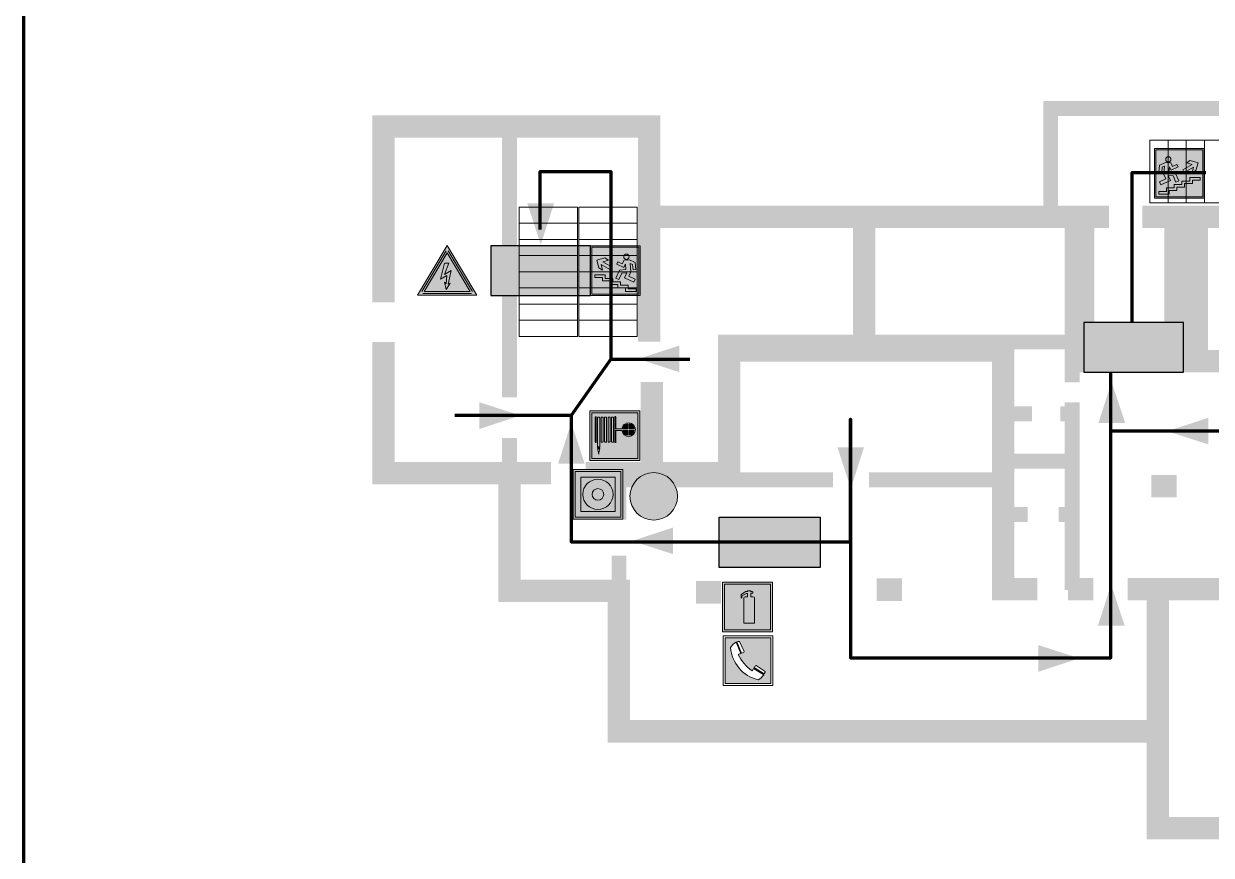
# Model space of a CAD drawing. Header units: millimetres. Extents: x 13810 to 67229, y 12374 to 21950.
# Drawn here: x 20359 to 20550, y 20391.3 to 20525 of the extents above; entities that cross this region are included whole.
import ezdxf

# ---------------------------------------------------------------- set-up
doc = ezdxf.new("R2010")
doc.units = ezdxf.units.MM
doc.layers.add('План_Штампы', color=7, linetype='Continuous')

# ---------------------------------------------------------------- blocks, each defined once
blk = doc.blocks.new('A$C7B4425F7')
at = {"true_color": 0xffffff}
blk.add_hatch(color=7, dxfattribs=at).paths.add_polyline_path([(0, 0), (-16, 0), (-16, -8), (0, -8)])
h = blk.add_hatch(color=126)
h.paths.add_polyline_path([(-0.2, -0.2), (-15.8, -0.2), (-15.8, -7.8), (-0.2, -7.8)])
h.paths.add_polyline_path([(-11.76, -2.03), (-11.76, -3.66), (-11.17, -3.66, -0.568275), (-11.17, -6.18), (-12.58, -6.18), (-12.58, -2.03)], flags=16)
h.paths.add_polyline_path([(-13.33, -4.12, -0.495768), (-13.59, -6.18), (-15.03, -6.18), (-15.03, -2.03), (-13.59, -2.03, -0.487973)], flags=16)
h.paths.add_polyline_path([(-10.25, -2.03), (-9.48, -2.03), (-9.48, -6.18), (-10.25, -6.18)], flags=16)
h.paths.add_polyline_path([(-13.84, -3.69), (-14.24, -3.69), (-14.24, -3.03), (-13.9, -3.03, -0.692621)], flags=0)
h.paths.add_polyline_path([(-9.15, -2.03), (-8.4, -2.03), (-8.04, -3.07), (-7.68, -2.03), (-6.93, -2.03), (-7.64, -4.1), (-6.93, -6.18), (-7.68, -6.18), (-8.04, -5.14), (-8.4, -6.18), (-9.15, -6.18), (-8.44, -4.1)], flags=16)
h.paths.add_polyline_path([(-11.76, -4.46), (-11.42, -4.46, -0.692621), (-11.36, -5.12), (-11.76, -5.12)], flags=0)
h.paths.add_polyline_path([(-13.9, -5.2), (-14.24, -5.2), (-14.24, -4.55), (-13.84, -4.55, -0.708038)], flags=0)
edge = h.paths.add_edge_path(flags=16)
edge.add_ellipse((-5.51, -4.08), major_axis=(0, 2.05), ratio=0.586184, start_angle=0, end_angle=360)
edge = h.paths.add_edge_path(flags=0)
edge.add_ellipse((-5.51, -4.08), major_axis=(0, 1.14), ratio=0.454828, start_angle=0, end_angle=360)
h.paths.add_polyline_path([(-4.13, -4.96, 0.377264), (-3.48, -4.52, 0.0555), (-3.16, -2.03), (-1.66, -2.03), (-1.66, -4.96), (-0.96, -4.96), (-0.96, -7.01), (-1.75, -7.01), (-1.75, -6.18), (-3.3, -6.18), (-3.3, -7.02), (-4.13, -7.02)], flags=16)
h.paths.add_polyline_path([(-2.73, -2.91), (-2.28, -2.91), (-2.28, -4.96), (-3.05, -4.96, 0.079136)], flags=0)
at = {"color": 126}
blk.add_lwpolyline([(-16, -8), (0, -8), (0, 0), (-16, 0)], close=True, dxfattribs=at)
blk = doc.blocks.new('вверх')
at = {"lineweight": 0, "true_color": 0xffffff}
h = blk.add_hatch(color=7, dxfattribs=at)
h.dxf.hatch_style = 1
h.paths.add_polyline_path([(40999.03, -4475.37), (41000.53, -4474.51), (40999.62, -4474.22), (41000.2, -4473.88), (41001.48, -4474.22), (41001.13, -4475.49), (41000.55, -4475.82), (41000.76, -4474.91), (40999.27, -4475.77)], flags=0)
h.paths.add_polyline_path([(40998.09, -4474.5), (40998.28, -4474.89), (40997.14, -4475.43), (40996.89, -4474.92), (40996.87, -4474.87), (40996.8, -4475.75), (40997.81, -4475.85), (40998.41, -4477.11), (40997.94, -4477.33), (40997.47, -4476.34), (40996.66, -4476.28), (40997.03, -4477.06), (40995.52, -4477.78), (40995.29, -4477.28), (40996.32, -4476.79), (40996, -4476.11), (40996.09, -4474.77), (40995.72, -4474.94), (40995.64, -4475.77), (40995.2, -4475.72), (40995.3, -4474.63), (40995.33, -4474.61), (40996.23, -4474.19), (40997.09, -4474.25), (40997.37, -4474.84)], flags=0)
h.paths.add_polyline_path([(40997.14, -4473.68, -1), (40996.29, -4473.68, -1)], flags=0)
h.paths.add_polyline_path([(41000.58, -4477.58), (41000.58, -4477.03), (41001.81, -4477.03), (41001.81, -4476.6), (41000.15, -4476.6), (41000.15, -4477.16), (40998.9, -4477.16), (40998.9, -4477.72), (40997.65, -4477.72), (40997.65, -4478.27), (40996.41, -4478.27), (40996.41, -4478.82), (40995.17, -4478.82), (40995.17, -4479.25), (40995.41, -4479.25), (40996.84, -4479.25), (40996.84, -4478.69), (40998.09, -4478.69), (40998.09, -4478.13), (40999.32, -4478.13), (40999.32, -4477.58)], flags=0)
h.paths.add_polyline_path([(41002.49, -4471.94), (40994.49, -4471.94), (40994.49, -4479.94), (41002.49, -4479.94)])
h.paths.add_polyline_path([(41002.28, -4479.72), (40994.69, -4479.72), (40994.69, -4472.14), (41002.28, -4472.14)], flags=16)
h.paths.add_polyline_path([(41001.81, -4476.6), (41001.81, -4477.03), (41000.58, -4477.03), (41000.58, -4477.58), (40999.32, -4477.58), (40999.32, -4478.13), (40998.09, -4478.13), (40998.09, -4478.69), (40996.84, -4478.69), (40996.84, -4479.25), (40995.17, -4479.25), (40995.17, -4478.82), (40996.41, -4478.82), (40996.41, -4478.27), (40997.65, -4478.27), (40997.65, -4477.72), (40998.9, -4477.72), (40998.9, -4477.16), (41000.15, -4477.16), (41000.15, -4476.6)], flags=0)
at = {"lineweight": 0}
h = blk.add_hatch(color=126, dxfattribs=at)
h.dxf.hatch_style = 1
h.paths.add_polyline_path([(40994.69, -4479.72), (41002.28, -4479.72), (41002.28, -4472.14), (40994.69, -4472.14)])
h.paths.add_polyline_path([(40999.03, -4475.37), (41000.53, -4474.51), (40999.62, -4474.22), (41000.2, -4473.88), (41001.48, -4474.22), (41001.13, -4475.49), (41000.55, -4475.82), (41000.76, -4474.91), (40999.27, -4475.77)], flags=16)
h.paths.add_polyline_path([(40997.09, -4474.25), (40997.37, -4474.84), (40998.09, -4474.5), (40998.28, -4474.89), (40997.14, -4475.43), (40996.89, -4474.92), (40996.87, -4474.87), (40996.8, -4475.75), (40997.81, -4475.85), (40998.41, -4477.11), (40997.94, -4477.33), (40997.47, -4476.34), (40996.66, -4476.28), (40997.03, -4477.06), (40995.52, -4477.78), (40995.29, -4477.28), (40996.32, -4476.79), (40996, -4476.11), (40996.09, -4474.77), (40995.72, -4474.94), (40995.64, -4475.77), (40995.2, -4475.72), (40995.3, -4474.63), (40995.33, -4474.61), (40996.23, -4474.19)], flags=16)
h.paths.add_polyline_path([(40996.29, -4473.68, -1), (40997.14, -4473.68, -1)], flags=16)
h.paths.add_polyline_path([(40997.65, -4477.72), (40998.9, -4477.72), (40998.9, -4477.16), (41000.15, -4477.16), (41000.15, -4476.6), (41001.81, -4476.6), (41001.81, -4477.03), (41000.58, -4477.03), (41000.58, -4477.58), (40999.32, -4477.58), (40999.32, -4478.13), (40998.09, -4478.13), (40998.09, -4478.69), (40996.84, -4478.69), (40996.84, -4479.25), (40995.17, -4479.25), (40995.17, -4478.82), (40996.41, -4478.82), (40996.41, -4478.27), (40997.65, -4478.27)], flags=16)
at = {"lineweight": 0, "true_color": 0xffffff}
h = blk.add_hatch(color=7, dxfattribs=at)
h.dxf.hatch_style = 1
h.paths.add_polyline_path([(40997.14, -4473.68, 1), (40996.29, -4473.68, 1)])
h.paths.add_polyline_path([(40998.28, -4474.89), (40998.09, -4474.5), (40997.37, -4474.84), (40997.09, -4474.25), (40996.23, -4474.19), (40995.33, -4474.61), (40995.3, -4474.63), (40995.2, -4475.72), (40995.64, -4475.77), (40995.72, -4474.94), (40996.09, -4474.77), (40996, -4476.11), (40996.32, -4476.79), (40995.29, -4477.28), (40995.52, -4477.78), (40997.03, -4477.06), (40996.66, -4476.28), (40997.47, -4476.34), (40997.94, -4477.33), (40998.41, -4477.11), (40997.81, -4475.85), (40996.8, -4475.75), (40996.87, -4474.87), (40996.89, -4474.92), (40997.14, -4475.43)])
h.paths.add_polyline_path([(40998.09, -4478.13), (40999.32, -4478.13), (40999.32, -4477.58), (41000.58, -4477.58), (41000.58, -4477.03), (41001.81, -4477.03), (41001.81, -4476.6), (41000.15, -4476.6), (41000.15, -4477.16), (40998.9, -4477.16), (40998.9, -4477.72), (40997.65, -4477.72), (40997.65, -4478.27), (40996.41, -4478.27), (40996.41, -4478.82), (40995.17, -4478.82), (40995.17, -4479.25), (40995.41, -4479.25), (40996.84, -4479.25), (40996.84, -4478.69), (40998.09, -4478.69)])
h.paths.add_polyline_path([(40999.03, -4475.37), (40999.27, -4475.77), (41000.76, -4474.91), (41000.55, -4475.82), (41001.13, -4475.49), (41001.48, -4474.22), (41000.2, -4473.88), (40999.62, -4474.22), (41000.53, -4474.51)])
at = {"color": 126, "lineweight": 0}
for points in [[(40994.49, -4471.94), (41002.49, -4471.94), (41002.49, -4479.94), (40994.49, -4479.94)], [(40994.69, -4472.14), (41002.28, -4472.14), (41002.28, -4479.72), (40994.69, -4479.72)]]:
    blk.add_lwpolyline(points, close=True, dxfattribs=at)
for points in [[(41001.48, -4474.22), (41001.13, -4475.49), (41000.55, -4475.82), (41000.76, -4474.91), (40999.27, -4475.77), (40999.03, -4475.37), (41000.53, -4474.51), (40999.62, -4474.22), (41000.2, -4473.88), (41001.48, -4474.22)], [(40996.89, -4474.92), (40997.14, -4475.43), (40998.28, -4474.89), (40998.09, -4474.5), (40997.37, -4474.84), (40997.09, -4474.25), (40996.23, -4474.19), (40995.33, -4474.61), (40995.3, -4474.63), (40995.2, -4475.72), (40995.64, -4475.77), (40995.72, -4474.94), (40996.09, -4474.77), (40996, -4476.11), (40996.32, -4476.79), (40995.29, -4477.28), (40995.52, -4477.78), (40997.03, -4477.06), (40996.66, -4476.28), (40997.47, -4476.34), (40997.94, -4477.33), (40998.41, -4477.11), (40997.81, -4475.85), (40996.8, -4475.75), (40996.87, -4474.87), (40996.89, -4474.92)], [(40995.41, -4479.25), (40995.17, -4479.25), (40995.17, -4478.82), (40996.41, -4478.82), (40996.41, -4478.27), (40997.65, -4478.27), (40997.65, -4477.72), (40998.9, -4477.72), (40998.9, -4477.16), (41000.15, -4477.16), (41000.15, -4476.6), (41001.81, -4476.6), (41001.81, -4477.03), (41000.58, -4477.03), (41000.58, -4477.58), (40999.32, -4477.58), (40999.32, -4478.13), (40998.09, -4478.13), (40998.09, -4478.69), (40996.84, -4478.69), (40996.84, -4479.25), (40995.17, -4479.25)]]:
    blk.add_lwpolyline(points, dxfattribs=at)
blk.add_circle((40996.71, -4473.68), 0.426, dxfattribs=at)
blk = doc.blocks.new('A$C32E8229D')
at = {"true_color": 0xffffff}
blk.add_hatch(color=7, dxfattribs=at).paths.add_polyline_path([(0, 0), (0, -8), (16, -8), (16, 0)])
h = blk.add_hatch(color=126)
h.paths.add_polyline_path([(0.2, -0.2), (15.8, -0.2), (15.8, -7.8), (0.2, -7.8)])
h.paths.add_polyline_path([(13.49, -2.05), (12.08, -2.05), (11.37, -2.63, 0.162397), (11.29, -2.84), (11.29, -3.63), (10.35, -3.63), (10.35, -4.05), (11.68, -4.05), (11.68, -3.48), (12.26, -4.28), (11.29, -5.1), (11.29, -6.78), (11.85, -6.78), (11.85, -5.44), (12.8, -4.64), (12.8, -5.94), (14.46, -5.94), (14.46, -5.39), (13.45, -5.39), (13.45, -3.97), (12.46, -2.59), (13.15, -2.59), (13.69, -3.34), (14.18, -3)], flags=16)
h.paths.add_polyline_path([(10.74, -1.82, 1), (11.8, -1.82, 1)], flags=16)
h.paths.add_polyline_path([(9.39, -3.59), (5.99, -3.59), (6.56, -3.03), (5.91, -3.03), (5.1, -3.83), (5.91, -4.64), (6.56, -4.64), (5.99, -4.09), (9.39, -4.09)], flags=16)
h.paths.add_polyline_path([(4.29, -1.08), (1.72, -1.08), (1.72, -6.6), (4.29, -6.6)], flags=16)
at = {"color": 126}
blk.add_lwpolyline([(16, -8), (0, -8), (0, 0), (16, 0)], close=True, dxfattribs=at)
blk = doc.blocks.new('A$C54414219')
at = {"true_color": 0xffffff}
h = blk.add_hatch(color=7, dxfattribs=at)
h.paths.add_polyline_path([(2.39, -9.45), (2.39, -18.3), (11.23, -18.3), (11.23, -9.45)], flags=0)
h.paths.add_polyline_path([(10.71, -13.87, -1), (2.92, -13.87, -1)], flags=0)
h.paths.add_polyline_path([(8.3, -13.87, -1), (5.33, -13.87, -1)], flags=0)
h.paths.add_polyline_path([(0.41, -7.47), (0.41, -20.27), (13.21, -20.27), (13.21, -7.47)])
h.paths.add_polyline_path([(0.92, -19.77), (12.71, -19.77), (12.71, -7.98), (0.92, -7.98)], flags=16)
h.paths.add_polyline_path([(11.23, -9.45), (11.23, -18.3), (2.39, -18.3), (2.39, -9.45)], flags=0)
at = {"lineweight": 5}
h = blk.add_hatch(color=242, dxfattribs=at)
h.paths.add_polyline_path([(12.71, -7.98), (0.92, -7.98), (0.92, -19.77), (12.71, -19.77)])
h.paths.add_polyline_path([(11.23, -18.3), (2.39, -18.3), (2.39, -9.45), (11.23, -9.45)], flags=16)
h.paths.add_polyline_path([(10.71, -13.87, -1), (2.92, -13.87, -1)], flags=0)
h.paths.add_polyline_path([(8.3, -13.87, -1), (5.33, -13.87, -1)], flags=0)
at = {"true_color": 0xffffff}
h = blk.add_hatch(color=7, dxfattribs=at)
h.paths.add_polyline_path([(2.39, -9.45), (2.39, -18.3), (11.23, -18.3), (11.23, -9.45)])
h.paths.add_polyline_path([(10.71, -13.87, -1), (2.92, -13.87, -1)], flags=16)
h.paths.add_polyline_path([(8.3, -13.87, -1), (5.33, -13.87, -1)], flags=0)
at = {"lineweight": 5}
h = blk.add_hatch(color=242, dxfattribs=at)
h.paths.add_polyline_path([(2.92, -13.87, 1), (10.71, -13.87, 1)])
h.paths.add_polyline_path([(8.3, -13.87, -1), (5.33, -13.87, -1)], flags=16)
at = {"color": 242, "lineweight": 5}
for p, q in [((0.41, -20.27), (0.41, -7.47)), ((0.41, -7.47), (13.21, -7.47)), ((0.41, -7.47), (13.21, -7.47)), ((13.21, -20.27), (13.21, -7.47)), ((0.41, -20.27), (13.21, -20.27))]:
    blk.add_line(p, q, dxfattribs=at)
for points in [[(0.92, -7.98), (12.71, -7.98), (12.71, -19.77), (0.92, -19.77)], [(2.39, -9.45), (11.23, -9.45), (11.23, -18.3), (2.39, -18.3)]]:
    blk.add_lwpolyline(points, close=True, dxfattribs=at)
for radius in [3.89, 1.49]:
    blk.add_circle((6.81, -13.87), radius, dxfattribs=at)
blk = doc.blocks.new('A$C7B8C2D5B')
at = {"lineweight": 0}
h = blk.add_hatch(color=5, dxfattribs=at)
h.dxf.hatch_style = 1
h.paths.add_polyline_path([(1.397, -3.024, 1), (-2.112, -3.024, 1)])
at = {"color": 5, "lineweight": 0}
blk.add_circle((-0.358, -3.024), 1.755, dxfattribs=at)
blk = doc.blocks.new('A$C3AD82952')
at = {"true_color": 0xf5f5ff}
h = blk.add_hatch(color=7, dxfattribs=at)
h.dxf.hatch_style = 1
h.paths.add_polyline_path([(8.21, 8.73, 0.414214), (7.89, 9.05), (7.22, 9.05), (7.22, 9.92), (7.59, 9.92, 1), (7.57, 10.36), (7.22, 10.36), (7.22, 10.6), (6.43, 10.6), (6.43, 10.36), (6.01, 10.36), (4.74, 9.59), (4.74, 8.69), (4.98, 8.73), (4.98, 9.26), (6.12, 9.91), (6.43, 9.91), (6.43, 9.05), (5.76, 9.05, 0.414214), (5.44, 8.73), (5.44, 2.2), (8.21, 2.2)], flags=0)
h.paths.add_polyline_path([(12.8, 12.8), (0, 12.8), (0, 0), (12.8, 0)])
h.paths.add_polyline_path([(0.51, 12.29), (12.29, 12.29), (12.29, 0.51), (0.51, 0.51)], flags=16)
h.paths.add_polyline_path([(4.74, 9.59), (6.01, 10.36), (6.43, 10.36), (6.43, 10.6), (7.22, 10.6), (7.22, 10.36), (7.59, 10.36, -0.94586), (7.59, 9.92), (7.22, 9.92), (7.22, 9.05), (7.89, 9.05, -0.414214), (8.21, 8.73), (8.21, 2.2), (5.44, 2.2), (5.44, 8.73, -0.414214), (5.76, 9.05), (6.43, 9.05), (6.43, 9.91), (6.12, 9.91), (4.98, 9.26), (4.98, 8.73), (4.74, 8.69)], flags=0)
h = blk.add_hatch(color=242)
h.dxf.hatch_style = 1
h.paths.add_polyline_path([(12.29, 12.29), (0.51, 12.29), (0.51, 0.51), (12.29, 0.51)])
h.paths.add_polyline_path([(4.74, 8.69), (4.74, 9.59), (6.01, 10.36), (6.43, 10.36), (6.43, 10.6), (7.22, 10.6), (7.22, 10.36), (7.59, 10.36, -0.94586), (7.59, 9.92), (7.22, 9.92), (7.22, 9.05), (7.89, 9.05, -0.414214), (8.21, 8.73), (8.21, 2.2), (5.44, 2.2), (5.44, 8.73, -0.414214), (5.76, 9.05), (6.43, 9.05), (6.43, 9.91), (6.12, 9.91), (4.98, 9.26), (4.98, 8.73)], flags=16)
h = blk.add_hatch(color=7, dxfattribs=at)
h.dxf.hatch_style = 1
h.paths.add_polyline_path([(8.21, 8.73, 0.414214), (7.89, 9.05), (7.22, 9.05), (7.22, 9.92), (7.59, 9.92, 1), (7.57, 10.36), (7.22, 10.36), (7.22, 10.6), (6.43, 10.6), (6.43, 10.36), (6.01, 10.36), (4.74, 9.59), (4.74, 8.69), (4.98, 8.73), (4.98, 9.26), (6.12, 9.91), (6.43, 9.91), (6.43, 9.05), (5.76, 9.05, 0.414214), (5.44, 8.73), (5.44, 2.2), (8.21, 2.2)])
at = {"color": 242, "lineweight": 5}
for p, q in [((0, 0), (0, 12.8)), ((0, 12.8), (12.8, 12.8)), ((12.8, 0), (12.8, 12.8)), ((6.01, 10.36), (4.74, 9.59)), ((4.74, 9.59), (4.74, 8.69)), ((4.98, 9.26), (6.12, 9.91)), ((4.98, 8.73), (4.98, 9.26)), ((6.01, 10.36), (6.43, 10.36)), ((6.12, 9.91), (6.43, 9.91)), ((7.22, 10.6), (6.43, 10.6)), ((6.43, 10.6), (6.43, 10.36)), ((6.43, 9.91), (6.43, 9.05)), ((7.22, 10.36), (7.22, 10.6)), ((7.59, 10.36), (7.22, 10.36)), ((7.22, 9.05), (7.22, 9.92)), ((7.59, 9.92), (7.22, 9.92)), ((4.74, 8.69), (4.98, 8.73)), ((5.44, 2.2), (5.44, 8.73)), ((5.76, 9.05), (6.43, 9.05)), ((7.89, 9.05), (7.22, 9.05)), ((8.21, 2.2), (8.21, 8.73)), ((0, 0), (12.8, 0)), ((5.44, 2.2), (8.21, 2.2))]:
    blk.add_line(p, q, dxfattribs=at)
blk.add_lwpolyline([(0.51, 12.29), (12.29, 12.29), (12.29, 0.51), (0.51, 0.51)], close=True, dxfattribs=at)
for centre, radius, start, end in [((7.58, 10.14), 0.223, 273.1875, 86.8125), ((5.76, 8.73), 0.32, 90, 180), ((7.89, 8.73), 0.32, 0, 90)]:
    blk.add_arc(centre, radius, start, end, dxfattribs=at)
blk = doc.blocks.new('A$C456E1F9C')
at = {"lineweight": 5}
h = blk.add_hatch(color=242, dxfattribs=at)
h.paths.add_polyline_path([(0.51, -1.47), (0.51, -13.26), (12.29, -13.26), (12.29, -1.47)])
h.paths.add_polyline_path([(5.42, -4.95, -0.254479), (4.78, -5.4), (3.52, -2.53, -0.209735), (4.23, -2.4)], flags=16)
h.paths.add_polyline_path([(8.53, -8.6), (10.87, -10.17), (10.54, -10.76), (8.03, -9.13, -0.192251)], flags=16)
h.paths.add_polyline_path([(4.61, -5.49, 0.005518), (3.87, -5.72, 0.128647), (7.49, -10.01, 0.00809), (7.83, -9.33), (10.47, -10.97, -0.16736), (8.99, -12.25, -0.327862), (1.95, -3.95, -0.166952), (3.36, -2.62)], flags=16)
at = {"color": 242, "lineweight": 5}
for p, q in [((0, -13.77), (0, -0.97)), ((12.8, -0.97), (0, -0.97)), ((4.61, -5.49), (3.36, -2.62)), ((3.52, -2.53), (4.78, -5.4)), ((4.23, -2.4), (5.42, -4.95)), ((12.8, -13.77), (12.8, -0.97)), ((8.03, -9.13), (10.54, -10.76)), ((10.81, -10.12), (8.53, -8.6)), ((7.83, -9.33), (10.47, -10.97)), ((10.54, -10.76), (10.8, -10.3)), ((10.8, -10.3), (10.81, -10.12)), ((0, -13.77), (12.8, -13.77))]:
    blk.add_line(p, q, dxfattribs=at)
blk.add_lwpolyline([(0.51, -1.47), (12.29, -1.47), (12.29, -13.26), (0.51, -13.26)], close=True, dxfattribs=at)
for centre, radius, start, end in [((4.59, -5.34), 2.99, 114.2845, 152.1974), ((4.02, -3.27), 0.891, 76.3284, 123.7092), ((11.12, -3.31), 9.19, 183.9915, 256.6009), ((14.98, -39.1), 35.17, 107.1487, 108.4135), ((13.86, -0.94), 11.08, 205.5536, 234.8762), ((4.68, -4.59), 0.824, 276.9621, 334.0723), ((8.94, -9.5), 0.989, 114.4092, 157.9388), ((-13.31, 0.8), 23.44, 332.5487, 334.4027), ((7.87, -9.46), 3, 291.9291, 329.9329)]:
    blk.add_arc(centre, radius, start, end, dxfattribs=at)
blk = doc.blocks.new('A$C37112FD5')
at = {"true_color": 0xf5f5ff}
h = blk.add_hatch(color=7, dxfattribs=at)
h.dxf.hatch_style = 1
h.paths.add_polyline_path([(12.8, -7.4), (0, -7.4), (0, -20.2), (12.8, -20.2)])
h.paths.add_polyline_path([(12.29, -7.91), (12.29, -19.69), (0.51, -19.69), (0.51, -7.91)], flags=16)
h.paths.add_polyline_path([(4.98, -9.04, -0.42597), (5.17, -9.22), (5.17, -12.25), (5.17, -15.29, -0.432244), (4.98, -15.47), (4.83, -15.47, -0.42597), (4.64, -15.29), (4.64, -12.25), (4.64, -9.22, -0.432244), (4.83, -9.04)], flags=0)
h.paths.add_polyline_path([(4.28, -9.22), (4.28, -12.25), (4.28, -15.29, -0.432244), (4.09, -15.47), (3.94, -15.47, -0.42597), (3.75, -15.29), (3.75, -12.25), (3.75, -9.22, -0.432244), (3.94, -9.04), (4.09, -9.04, -0.42597)], flags=0)
h.paths.add_polyline_path([(5.72, -9.04), (5.87, -9.04, -0.42597), (6.06, -9.22), (6.06, -12.25), (6.06, -15.29, -0.432244), (5.87, -15.47), (5.72, -15.47, -0.42597), (5.53, -15.29), (5.53, -12.25), (5.53, -9.22, -0.432244)], flags=0)
h.paths.add_polyline_path([(6.42, -8.9), (6.5, -8.9, -0.42597), (6.69, -9.08), (6.69, -12.03), (8.21, -12.03, -15.824349), (8.21, -12.47), (6.69, -12.47), (6.69, -15.42, -0.432244), (6.5, -15.6), (6.42, -15.6)], flags=0)
h.paths.add_polyline_path([(3.39, -9.22), (3.39, -12.25), (3.39, -15.29, -0.432244), (3.2, -15.47), (3.05, -15.47, -0.42597), (2.85, -15.29), (2.85, -12.25), (2.85, -9.22, -0.432244), (3.05, -9.04), (3.2, -9.04, -0.42597)], flags=0)
h.paths.add_polyline_path([(2.5, -9.22), (2.5, -16.71), (1.96, -16.71), (1.96, -9.22, -0.432244), (2.15, -9.04), (2.31, -9.04, -0.42597)], flags=0)
h.paths.add_polyline_path([(1.61, -8.9), (1.61, -15.6), (1.57, -15.6, -0.42597), (1.37, -15.42), (1.37, -12.03), (1.37, -9.09, -0.432244), (1.57, -8.9)], flags=0)
h.paths.add_polyline_path([(9.76, -10.81), (9.76, -12.03), (8.49, -12.03, -0.336371)], flags=0)
h.paths.add_polyline_path([(8.49, -12.47), (9.76, -12.47), (9.76, -13.7, -0.336371)], flags=0)
h.paths.add_polyline_path([(10.11, -10.81, -0.336371), (11.38, -12.03), (10.11, -12.03)], flags=0)
h.paths.add_polyline_path([(10.11, -12.47), (11.38, -12.47, -0.336371), (10.11, -13.7)], flags=0)
h.paths.add_polyline_path([(2.5, -16.84), (2.5, -17.05), (1.97, -17.05), (1.97, -16.84)], flags=0)
h.paths.add_polyline_path([(2.5, -17.24, -0.033778), (2.24, -18.6, -0.033778), (1.97, -17.24)], flags=0)
h = blk.add_hatch(color=242)
h.dxf.hatch_style = 1
h.paths.add_polyline_path([(12.29, -7.91), (0.51, -7.91), (0.51, -19.69), (12.29, -19.69)])
h.paths.add_polyline_path([(6.42, -15.6), (6.42, -8.9), (6.5, -8.9, -0.42597), (6.69, -9.08), (6.69, -12.03), (8.21, -12.03, -15.824349), (8.21, -12.47), (6.69, -12.47), (6.69, -15.42, -0.432244), (6.5, -15.6)], flags=16)
h.paths.add_polyline_path([(5.87, -15.47), (5.72, -15.47, -0.42597), (5.53, -15.29), (5.53, -12.25), (5.53, -9.22, -0.432244), (5.72, -9.04), (5.87, -9.04, -0.42597), (6.06, -9.22), (6.06, -12.25), (6.06, -15.29, -0.432244)], flags=16)
h.paths.add_polyline_path([(4.98, -15.47), (4.83, -15.47, -0.42597), (4.64, -15.29), (4.64, -12.25), (4.64, -9.22, -0.432244), (4.83, -9.04), (4.98, -9.04, -0.42597), (5.17, -9.22), (5.17, -12.25), (5.17, -15.29, -0.432244)], flags=16)
h.paths.add_polyline_path([(4.09, -15.47), (3.94, -15.47, -0.42597), (3.75, -15.29), (3.75, -12.25), (3.75, -9.22, -0.432244), (3.94, -9.04), (4.09, -9.04, -0.42597), (4.28, -9.22), (4.28, -12.25), (4.28, -15.29, -0.432244)], flags=16)
h.paths.add_polyline_path([(3.2, -15.47), (3.05, -15.47, -0.42597), (2.85, -15.29), (2.85, -12.25), (2.85, -9.22, -0.432244), (3.05, -9.04), (3.2, -9.04, -0.42597), (3.39, -9.22), (3.39, -12.25), (3.39, -15.29, -0.432244)], flags=16)
h.paths.add_polyline_path([(2.5, -17.05), (1.97, -17.05), (1.97, -16.84), (2.5, -16.84)], flags=16)
h.paths.add_polyline_path([(2.5, -17.24, -0.033778), (2.24, -18.6, -0.033778), (1.97, -17.24)], flags=16)
h.paths.add_polyline_path([(2.5, -16.71), (1.96, -16.71), (1.96, -9.22, -0.432244), (2.15, -9.04), (2.31, -9.04, -0.42597), (2.5, -9.22)], flags=16)
h.paths.add_polyline_path([(1.61, -15.6), (1.57, -15.6, -0.42597), (1.37, -15.42), (1.37, -12.03), (1.37, -9.09, -0.432244), (1.57, -8.9), (1.61, -8.9)], flags=16)
h.paths.add_polyline_path([(8.49, -12.47), (9.76, -12.47), (9.76, -13.7, -0.336371)], flags=0)
h.paths.add_polyline_path([(10.11, -13.7), (10.11, -12.47), (11.38, -12.47, -0.336371)], flags=0)
h.paths.add_polyline_path([(8.49, -12.03, -0.336371), (9.76, -10.81), (9.76, -12.03)], flags=0)
h.paths.add_polyline_path([(10.11, -12.03), (10.11, -10.81, -0.336371), (11.38, -12.03)], flags=0)
h = blk.add_hatch(color=7, dxfattribs=at)
h.dxf.hatch_style = 1
h.paths.add_polyline_path([(1.61, -8.9), (1.57, -8.9, 0.432244), (1.37, -9.09), (1.37, -12.03), (1.37, -15.42, 0.42597), (1.57, -15.6), (1.61, -15.6)])
h.paths.add_polyline_path([(2.5, -9.22, 0.42597), (2.31, -9.04), (2.15, -9.04, 0.432244), (1.96, -9.22), (1.96, -16.71), (2.5, -16.71)])
h.paths.add_polyline_path([(2.5, -16.84), (1.97, -16.84), (1.97, -17.05), (2.5, -17.05)])
h.paths.add_polyline_path([(2.5, -17.24), (1.97, -17.24, 0.033778), (2.24, -18.6, 0.033778)])
h.paths.add_polyline_path([(3.39, -12.25), (3.39, -9.22, 0.42597), (3.2, -9.04), (3.05, -9.04, 0.432244), (2.85, -9.22), (2.85, -12.25), (2.85, -15.29, 0.42597), (3.05, -15.47), (3.2, -15.47, 0.432244), (3.39, -15.29)])
h.paths.add_polyline_path([(4.28, -12.25), (4.28, -9.22, 0.42597), (4.09, -9.04), (3.94, -9.04, 0.432244), (3.75, -9.22), (3.75, -12.25), (3.75, -15.29, 0.42597), (3.94, -15.47), (4.09, -15.47, 0.432244), (4.28, -15.29)])
h.paths.add_polyline_path([(5.17, -12.25), (5.17, -9.22, 0.42597), (4.98, -9.04), (4.83, -9.04, 0.432244), (4.64, -9.22), (4.64, -12.25), (4.64, -15.29, 0.42597), (4.83, -15.47), (4.98, -15.47, 0.432244), (5.17, -15.29)])
h.paths.add_polyline_path([(6.06, -12.25), (6.06, -9.22, 0.42597), (5.87, -9.04), (5.72, -9.04, 0.432244), (5.53, -9.22), (5.53, -12.25), (5.53, -15.29, 0.42597), (5.72, -15.47), (5.87, -15.47, 0.432244), (6.06, -15.29)])
h.paths.add_polyline_path([(6.69, -12.47), (8.21, -12.47, 15.824349), (8.21, -12.03), (6.69, -12.03), (6.69, -9.08, 0.42597), (6.5, -8.9), (6.42, -8.9), (6.42, -15.6), (6.5, -15.6, 0.432244), (6.69, -15.42)])
h.paths.add_polyline_path([(8.49, -12.47), (9.76, -12.47), (9.76, -13.7, -0.336371)], flags=16)
h.paths.add_polyline_path([(8.49, -12.03, -0.336371), (9.76, -10.81), (9.76, -12.03)], flags=16)
h.paths.add_polyline_path([(10.11, -12.47), (11.38, -12.47, -0.336371), (10.11, -13.7)], flags=16)
h.paths.add_polyline_path([(10.11, -12.03), (10.11, -10.81, -0.336371), (11.38, -12.03)], flags=16)
h = blk.add_hatch(color=242)
h.dxf.hatch_style = 1
h.paths.add_polyline_path([(9.76, -10.81, 0.336371), (8.49, -12.03), (9.76, -12.03)])
h.paths.add_polyline_path([(10.11, -10.81), (10.11, -12.03), (11.38, -12.03, 0.336371)])
h.paths.add_polyline_path([(11.38, -12.47), (10.11, -12.47), (10.11, -13.7, 0.336371)])
h.paths.add_polyline_path([(9.76, -12.47), (8.49, -12.47, 0.336371), (9.76, -13.7)])
at = {"color": 242, "lineweight": 5}
for p, q in [((0, -20.2), (0, -7.4)), ((0, -7.4), (12.8, -7.4)), ((1.37, -12.03), (1.37, -9.08)), ((1.57, -8.9), (1.61, -8.9)), ((1.61, -8.9), (1.61, -15.6)), ((2.15, -9.04), (2.31, -9.04)), ((3.05, -9.04), (3.2, -9.04)), ((3.94, -9.04), (4.09, -9.04)), ((4.83, -9.04), (4.98, -9.04)), ((5.72, -9.04), (5.87, -9.04)), ((6.42, -8.9), (6.42, -15.6)), ((6.5, -8.9), (6.42, -8.9)), ((6.69, -12.03), (6.69, -9.08)), ((12.8, -20.2), (12.8, -7.4)), ((1.37, -12.03), (1.37, -15.42)), ((1.96, -16.71), (1.96, -9.22)), ((2.5, -16.71), (2.5, -9.22)), ((2.85, -12.25), (2.85, -9.22)), ((3.39, -12.25), (3.39, -9.22)), ((3.75, -12.25), (3.75, -9.22)), ((4.28, -12.25), (4.28, -9.22)), ((4.64, -12.25), (4.64, -9.22)), ((5.17, -12.25), (5.17, -9.22)), ((5.53, -12.25), (5.53, -9.22)), ((6.06, -12.25), (6.06, -9.22)), ((8.21, -12.03), (6.69, -12.03)), ((9.76, -12.03), (8.49, -12.03)), ((9.76, -10.81), (9.76, -12.03)), ((10.11, -10.81), (10.11, -12.03)), ((11.38, -12.03), (10.11, -12.03)), ((2.85, -12.25), (2.85, -15.29)), ((3.39, -12.25), (3.39, -15.29)), ((3.75, -12.25), (3.75, -15.29)), ((4.28, -12.25), (4.28, -15.29)), ((4.64, -12.25), (4.64, -15.29)), ((5.17, -12.25), (5.17, -15.29)), ((5.53, -12.25), (5.53, -15.29)), ((6.06, -12.25), (6.06, -15.29)), ((8.21, -12.47), (6.69, -12.47)), ((6.69, -12.47), (6.69, -15.42)), ((9.76, -12.47), (8.49, -12.47)), ((9.76, -12.47), (9.76, -13.7)), ((11.38, -12.47), (10.11, -12.47)), ((10.11, -12.47), (10.11, -13.7)), ((1.57, -15.6), (1.61, -15.6)), ((1.96, -16.71), (2.5, -16.71)), ((1.97, -16.84), (2.5, -16.84)), ((1.97, -17.05), (1.97, -16.84)), ((2.5, -17.05), (1.97, -17.05)), ((1.97, -17.24), (2.5, -17.24)), ((2.5, -16.84), (2.5, -17.05)), ((3.05, -15.47), (3.2, -15.47)), ((3.94, -15.47), (4.09, -15.47)), ((4.83, -15.47), (4.98, -15.47)), ((5.72, -15.47), (5.87, -15.47)), ((6.42, -15.6), (6.5, -15.6)), ((0, -20.2), (12.8, -20.2))]:
    blk.add_line(p, q, dxfattribs=at)
blk.add_lwpolyline([(0.51, -7.91), (12.29, -7.91), (12.29, -19.69), (0.51, -19.69)], close=True, dxfattribs=at)
for centre, radius, start, end in [((1.56, -9.09), 0.182, 87.1027, 180.6071), ((2.15, -9.22), 0.182, 87.1027, 180.6071), ((2.32, -9.22), 0.182, 359.3929, 92.8973), ((3.04, -9.22), 0.182, 87.1027, 180.6071), ((3.21, -9.22), 0.182, 359.3929, 92.8973), ((3.93, -9.22), 0.182, 87.1027, 180.6071), ((4.1, -9.22), 0.182, 359.3929, 92.8973), ((4.82, -9.22), 0.182, 87.1027, 180.6071), ((4.99, -9.22), 0.182, 359.3929, 92.8973), ((5.71, -9.22), 0.182, 87.1027, 180.6071), ((5.88, -9.22), 0.182, 359.3929, 92.8973), ((6.51, -9.09), 0.182, 359.3929, 92.8973), ((9.93, -12.25), 1.74, 187.2319, 172.7681), ((9.93, -12.25), 1.46, 96.9927, 171.3585), ((9.93, -12.25), 1.46, 8.6415, 83.0073), ((9.93, -12.25), 1.46, 188.6415, 263.0073), ((9.93, -12.25), 1.46, 276.9927, 351.3585), ((1.56, -15.42), 0.182, 179.3929, 272.8973), ((12.17, -15.98), 10.27, 187.041, 194.7793), ((-7.7, -15.98), 10.27, 345.2207, 352.959), ((3.04, -15.29), 0.182, 179.3929, 272.8973), ((3.21, -15.29), 0.182, 267.1027, 0.6071), ((3.93, -15.29), 0.182, 179.3929, 272.8973), ((4.1, -15.29), 0.182, 267.1027, 0.6071), ((4.82, -15.29), 0.182, 179.3929, 272.8973), ((4.99, -15.29), 0.182, 267.1027, 0.6071), ((5.71, -15.29), 0.182, 179.3929, 272.8973), ((5.88, -15.29), 0.182, 267.1027, 0.6071), ((6.51, -15.42), 0.182, 267.1027, 0.6071)]:
    blk.add_arc(centre, radius, start, end, dxfattribs=at)
blk = doc.blocks.new('A$C3E6D3DDE')
at = {"lineweight": 5}
h = blk.add_hatch(color=40, dxfattribs=at)
h.paths.add_polyline_path([(24.1, 1.45), (16.46, -11.35), (31.74, -11.35)])
h.paths.add_polyline_path([(24.09, -0.46), (30.03, -10.41), (18.14, -10.41)], flags=16)
h.paths.add_polyline_path([(24.54, -3.08), (23.41, -6.02), (25.13, -5.01), (24.33, -8.5), (24.82, -8.27), (23.79, -9.86), (23.4, -8.04), (23.8, -8.43), (24.04, -6.29), (22.39, -7.25), (23.44, -3.08)], flags=0)
h = blk.add_hatch(color=256, dxfattribs=at)
h.paths.add_polyline_path([(24.37, 0.03, 0.567511), (23.82, 0.03), (17.59, -10.4, 0.582454), (17.86, -10.88), (30.32, -10.88, 0.582149), (30.6, -10.4)])
h.paths.add_polyline_path([(24.09, -0.46), (18.14, -10.41), (30.03, -10.41)], flags=16)
h.paths.add_polyline_path([(24.54, -3.08), (23.41, -6.02), (25.13, -5.01), (24.33, -8.5), (24.82, -8.27), (23.79, -9.86), (23.4, -8.04), (23.8, -8.43), (24.04, -6.29), (22.39, -7.25), (23.44, -3.08)], flags=0)
h = blk.add_hatch(color=40, dxfattribs=at)
h.paths.add_polyline_path([(24.09, -0.46), (18.14, -10.41), (30.03, -10.41)])
h.paths.add_polyline_path([(24.82, -8.27), (23.79, -9.86), (23.4, -8.04), (23.8, -8.43), (24.04, -6.29), (22.39, -7.25), (23.44, -3.08), (24.54, -3.08), (23.41, -6.02), (25.13, -5.01), (24.33, -8.5)], flags=16)
at = {"color": 40, "lineweight": 5}
for p, q in [((16.46, -11.35), (24.1, 1.45)), ((24.1, 1.45), (31.74, -11.35))]:
    blk.add_line(p, q, dxfattribs=at)
at = {"lineweight": 5}
for p, q in [((17.59, -10.4), (23.82, 0.03)), ((24.37, 0.03), (30.6, -10.4)), ((18.14, -10.41), (24.09, -0.46)), ((24.09, -0.46), (30.03, -10.41)), ((23.44, -3.08), (22.39, -7.25)), ((23.41, -6.02), (24.54, -3.08)), ((25.13, -5.01), (23.41, -6.02)), ((24.54, -3.08), (23.44, -3.08)), ((24.33, -8.5), (25.13, -5.01)), ((22.39, -7.25), (24.04, -6.29)), ((23.8, -8.43), (23.4, -8.04)), ((23.4, -8.04), (23.79, -9.86)), ((23.79, -9.86), (24.82, -8.27)), ((24.04, -6.29), (23.8, -8.43)), ((24.82, -8.27), (24.33, -8.5)), ((17.86, -10.88), (30.32, -10.88)), ((18.14, -10.41), (30.03, -10.41))]:
    blk.add_line(p, q, dxfattribs=at)
at = {"color": 50, "lineweight": 5}
blk.add_line((31.74, -11.35), (16.46, -11.35), dxfattribs=at)

msp = doc.modelspace()

# ---------------------------------------------------------------- linework, layer by layer
at = {"color": 2, "lineweight": 100}
msp.add_lwpolyline([(20359.05, 20663.54), (20959.05, 20663.54), (20959.05, 20268.54), (20359.05, 20268.54)], close=True, dxfattribs=at)
at = {"lineweight": 0}
for points, const_width in [([(20667.31, 20507.79), (20702.24, 20507.79), (20702.24, 20494.09), (20730.79, 20494.09), (20730.79, 20580.19), (20748.23, 20580.19), (20748.23, 20507.95), (20756.15, 20507.95), (20756.15, 20494.09), (20851.99, 20494.09), (20851.99, 20406.87), (20738.86, 20406.87), (20738.86, 20395.62), (20541.4, 20395.62), (20541.4, 20411.19), (20454.76, 20411.19), (20454.76, 20433.8), (20437.14, 20433.8), (20437.14, 20452.73), (20416.9, 20452.73), (20416.9, 20473.8)], 3.6), ([(20524.18, 20494.03), (20524.18, 20511.39), (20580.51, 20511.39)], 2.4), ([(20416.9, 20480.22), (20416.9, 20508.5), (20459.6, 20508.5), (20459.6, 20493.97), (20533.57, 20493.97)], 3.6), ([(20437.14, 20464.92), (20437.14, 20507.46)], 2.4), ([(20538.9, 20493.97), (20654.38, 20493.97), (20654.38, 20507.79), (20662.27, 20507.79)], 3.6), ([(20459.6, 20493.97), (20459.6, 20473.88)], 3.6), ([(20494.19, 20472.47), (20494.19, 20493.97)], 3.6), ([(20529.39, 20493.97), (20529.39, 20470.73), (20533.98, 20470.73)], 3.6), ([(20544.23, 20470.73), (20544.23, 20493.97)], 3.6), ([(20547.7, 20493.97), (20547.7, 20470.73)], 3.6), ([(20527.63, 20493.23), (20527.63, 20467.33)], 2.4), ([(20539.42, 20470.73), (20654.38, 20470.73), (20654.38, 20474.83)], 3.6), ([(20460.06, 20452.73), (20472.46, 20452.73), (20472.46, 20472.47), (20516.52, 20472.47), (20516.52, 20434.07), (20522.01, 20434.07)], 3.6), ([(20470.66, 20473.82), (20529.24, 20473.82)], 2.4), ([(20449.41, 20452.73), (20460.06, 20452.73), (20460.06, 20467.37)], 3.6), ([(20527.63, 20464.12), (20527.63, 20433.92), (20527.63, 20446.06), (20525.47, 20446.06)], 2.4), ([(20521.16, 20462.26), (20517.39, 20462.26)], 2.4), ([(20527.63, 20462.26), (20525.73, 20462.26)], 2.4), ([(20437.14, 20452.73), (20437.14, 20458.4)], 2.4), ([(20527.63, 20454.65), (20516.41, 20454.65)], 2.4), ([(20437.14, 20452.73), (20443.83, 20452.73)], 3.6), ([(20449.41, 20451.65), (20489.16, 20451.65)], 2.4), ([(20454.76, 20445.26), (20454.76, 20451.76)], 2.4), ([(20494.98, 20451.65), (20516.11, 20451.65)], 2.4), ([(20540.38, 20450.61), (20544.42, 20450.61)], 3.6), ([(20520.46, 20446.06), (20517.1, 20446.06)], 2.4), ([(20454.76, 20433.8), (20454.76, 20439.46)], 2.4), ([(20496.22, 20433.98), (20500.26, 20433.98)], 3.6), ([(20526.99, 20434.07), (20531.03, 20434.07)], 3.6), ([(20536.54, 20434.07), (20657.94, 20434.07)], 3.6), ([(20541.4, 20434.07), (20541.4, 20411.19)], 3.6), ([(20467.13, 20433.55), (20471.17, 20433.55)], 3.6)]:
    msp.add_lwpolyline(points, dxfattribs=dict(at, const_width=const_width))
for points in [[(20540.14, 20496.19), (20543.06, 20496.19), (20543.06, 20506.29), (20540.14, 20506.29)], [(20543.06, 20496.19), (20545.98, 20496.19), (20545.98, 20506.29), (20543.06, 20506.29)], [(20545.98, 20496.19), (20548.91, 20496.19), (20548.91, 20506.29), (20545.98, 20506.29)], [(20548.91, 20496.19), (20551.83, 20496.19), (20551.83, 20506.29), (20548.91, 20506.29)], [(20448.07, 20492.91), (20438.71, 20492.91), (20438.71, 20495.5), (20448.07, 20495.5)], [(20457.67, 20492.91), (20448.3, 20492.91), (20448.3, 20495.5), (20457.67, 20495.5)], [(20448.07, 20490.31), (20438.71, 20490.31), (20438.71, 20492.91), (20448.07, 20492.91)], [(20457.67, 20490.31), (20448.3, 20490.31), (20448.3, 20492.91), (20457.67, 20492.91)], [(20448.07, 20487.71), (20438.71, 20487.71), (20438.71, 20490.31), (20448.07, 20490.31)], [(20457.67, 20487.71), (20448.3, 20487.71), (20448.3, 20490.31), (20457.67, 20490.31)], [(20448.07, 20485.11), (20438.71, 20485.11), (20438.71, 20487.71), (20448.07, 20487.71)], [(20457.67, 20485.11), (20448.3, 20485.11), (20448.3, 20487.71), (20457.67, 20487.71)], [(20448.07, 20482.52), (20438.71, 20482.52), (20438.71, 20485.11), (20448.07, 20485.11)], [(20457.67, 20482.52), (20448.3, 20482.52), (20448.3, 20485.11), (20457.67, 20485.11)], [(20448.07, 20479.92), (20438.71, 20479.92), (20438.71, 20482.52), (20448.07, 20482.52)], [(20457.67, 20479.92), (20448.3, 20479.92), (20448.3, 20482.52), (20457.67, 20482.52)], [(20448.07, 20477.32), (20438.71, 20477.32), (20438.71, 20479.92), (20448.07, 20479.92)], [(20457.67, 20477.32), (20448.3, 20477.32), (20448.3, 20479.92), (20457.67, 20479.92)], [(20448.07, 20474.72), (20438.71, 20474.72), (20438.71, 20477.32), (20448.07, 20477.32)], [(20457.67, 20474.72), (20448.3, 20474.72), (20448.3, 20477.32), (20457.67, 20477.32)]]:
    msp.add_lwpolyline(points, close=True, dxfattribs=at)
at = {"color": 126, "lineweight": 100, "true_color": 0x008754}
for points in [[(20442.1, 20491.91), (20442.1, 20501.23), (20453.44, 20501.23), (20453.44, 20471.05), (20466.18, 20471.05)], [(20537.28, 20476.94), (20537.28, 20501.09), (20549.12, 20501.09)], [(20453.44, 20471.05), (20447.08, 20462), (20428.39, 20462)], [(20447.08, 20462), (20447.08, 20441.69), (20492.01, 20441.69), (20492.01, 20461.41), (20492.01, 20423.02), (20533.87, 20423.02), (20533.87, 20468.94)], [(20596.11, 20442.95), (20574.74, 20442.95), (20574.74, 20459.45), (20533.87, 20459.45)]]:
    msp.add_lwpolyline(points, dxfattribs=at)
at = {"layer": 'План_Штампы', "color": 126, "true_color": 0x008754}
for points in [[(20440.02, 20496.11), (20444.32, 20496.1), (20442.2, 20489.51)], [(20464.48, 20473.26), (20464.47, 20468.96), (20457.89, 20471.08)], [(20536.16, 20460.81), (20531.86, 20460.81), (20533.98, 20467.4)], [(20432.33, 20459.82), (20432.33, 20464.12), (20438.92, 20462)], [(20449.26, 20454.22), (20444.97, 20454.23), (20447.09, 20460.82)], [(20549.55, 20461.64), (20549.54, 20457.35), (20542.95, 20459.46)], [(20489.88, 20456.88), (20494.17, 20456.88), (20492.05, 20450.29)], [(20463.47, 20443.98), (20463.46, 20439.69), (20456.88, 20441.81)], [(20536.08, 20428.2), (20531.78, 20428.2), (20533.9, 20434.79)], [(20522.18, 20420.76), (20522.19, 20425.06), (20528.78, 20422.94)]]:
    msp.add_solid(points, dxfattribs=at)

# ---------------------------------------------------------------- block references
msp.add_blockref('вверх', (-20453.61, 24976.87))
for name, p, xscale, yscale, zscale in [('A$C3E6D3DDE', (20412.08, 20488.44), 0.625, 0.625, 0.625), ('A$C37112FD5', (20450.1, 20467.38), 0.6249984004534781, 0.6249984004534781, 0.6249984004534781), ('A$C54414219', (20447.12, 20457.98), 0.625, 0.625, 0.625), ('A$C7B8C2D5B', (20461.13, 20455.58), 2.177419353276491, 2.177419353276491, 2.177419353276491), ('A$C3AD82952', (20471.43, 20427.19), 0.625, 0.625, 0.625), ('A$C456E1F9C', (20471.5, 20427.15), 0.625, 0.625, 0.625)]:
    msp.add_blockref(name, p, dxfattribs=dict(xscale=xscale, yscale=yscale, zscale=zscale))
at = {"xscale": -1}
msp.add_blockref('вверх', (61452.67, 24961.21), dxfattribs=at)
at = {"layer": 'План_Штампы'}
for p in [(20450.18, 20489.27), (20545.52, 20476.94)]:
    msp.add_blockref('A$C7B4425F7', p, dxfattribs=at)
at = {"layer": 'План_Штампы', "color": 126, "true_color": 0x008754, "xscale": 1.012510887696, "yscale": 1.012510887696, "zscale": 1.012510887696, "rotation": 359.9978653237145}
msp.add_blockref('A$C32E8229D', (20470.89, 20445.66), dxfattribs=at)

doc.saveas('drawing.dxf')
